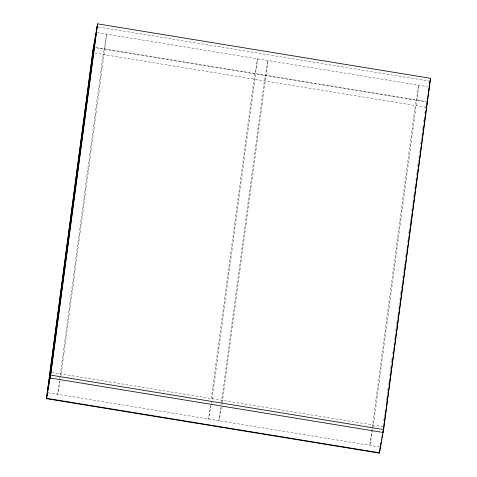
<?xml version="1.0" encoding="UTF-8"?>
<svg xmlns="http://www.w3.org/2000/svg" width="477" height="477" viewBox="0 0 477 477"><rect width="100%" height="100%" fill="white"/><g stroke="black" fill="none" stroke-linecap="round" stroke-linejoin="round"><path stroke-width="0.36" stroke-dasharray="2.38 1.79" d="M210.339 405.736L208.568 419.003L212.152 398.683L257.58 58.832L253.997 79.152L211.132 399.839M220.744 407.436L218.973 420.708L221.656 405.468M221.334 403.011L264.401 80.857L267.985 60.537L222.3 401.837M371.905 429.908L369.836 445.387L373.419 425.067L418.848 85.216L415.264 105.542L372 429.169M383.222 424.745L383.425 423.272M383.752 420.684L384.015 418.842M384.343 416.254L384.605 414.418M384.969 411.705L385.195 409.987M386.185 402.612L386.418 400.758M386.513 400.018L387.008 396.333M387.366 393.758L387.598 391.903M387.7 391.164L388.189 387.479M388.552 384.897L388.785 383.049M389.107 380.741L389.375 378.625M389.769 375.673L389.995 374.111M390.329 371.619L390.585 369.687M390.657 369.031L391.176 365.263M391.51 362.764L391.766 360.839M391.844 360.177L392.356 356.414M392.696 353.91L392.953 351.99M393.322 349.104L393.543 347.572M393.913 344.68L394.133 343.148M394.527 340.196L394.765 338.414M395.099 335.826L395.355 333.983M395.755 331.032L395.952 329.559M396.28 326.972L396.542 325.129M396.637 324.39L397.132 320.705M397.466 318.111L397.723 316.275M398.056 313.687L398.319 311.851M398.712 308.899L398.909 307.421M399.338 304.093L399.535 302.621M399.893 300.039L400.125 298.191M400.519 295.239L400.722 293.76M400.781 293.403L401.312 289.336M401.407 288.597L401.92 284.906M402.26 282.33L402.493 280.482M402.856 277.906L403.089 276.052M403.494 273.112L403.679 271.628M404.037 269.052L404.269 267.198M404.383 266.476L404.86 262.773M405.563 257.634L406.046 253.919M406.404 251.337L406.637 249.489M407.042 246.573L407.227 245.065M407.632 242.149L407.823 240.635M408.282 237.319L408.479 235.847M408.819 233.301L409.069 231.417M409.165 230.677L409.66 226.986M409.999 224.458L410.25 222.562M410.351 221.823L410.846 218.132M411.18 215.61L411.436 213.708M411.83 210.756L412.027 209.278M412.42 206.326L412.617 204.854M412.957 202.343L413.249 200.048M413.607 197.472L413.839 195.624M414.239 192.756L414.43 191.194M414.787 188.618L415.02 186.769M415.121 186.03L415.616 182.339M415.974 179.763L416.206 177.915M416.564 175.339L416.797 173.485M417.196 170.641L417.387 169.061M417.751 166.479L417.983 164.631M418.377 161.792L418.573 160.2M418.931 157.625L419.164 155.776M419.557 152.95L419.754 151.346M420.118 148.77L420.35 146.922M420.744 143.971L420.941 142.492M421.334 139.678L421.596 137.704M421.924 135.116L422.187 133.274M422.515 130.835L422.777 128.85M422.878 128.11L423.373 124.419M423.695 121.987L423.964 119.995M424.065 119.256L424.554 115.565M424.888 112.977L425.15 111.141M425.544 108.19L425.74 106.711M426.134 103.759L426.366 101.911L95.633 47.795M60.138 380.533L57.705 394.324L103.133 54.473L106.717 34.153L61.032 375.453M221.787 404.74L222.169 402.564M98.548 26.992L429.276 81.102M97.01 32.561L427.863 86.695M95.698 47.438L426.432 101.547M94.81 53.108L425.669 107.242M51.576 372.412L383.818 426.772M47.992 392.732L380.241 447.092"/><path stroke-width="0.72" d="M46.478 398.677L93.426 47.438L97.588 23.85L430.522 78.323L383.574 429.562L379.412 453.15L46.478 398.677L50.634 375.089L97.588 23.85M93.492 47.074L46.537 398.313L379.477 452.786M97.075 26.754L50.121 377.993L383.061 432.466L429.92 81.937M379.412 453.15L380.634 444.141M92.729 52.768L96.312 32.448M47.301 392.619L50.884 372.298M429.503 84.131L429.884 81.949M430.015 81.227L430.522 78.323M428.614 90.552L428.865 89.098M380.366 446.365L381.135 442.012M381.391 440.557L381.648 439.108M381.904 437.659L382.542 434.028M382.798 432.573L383.055 431.125M383.311 429.676L383.818 426.772M50.634 375.089L383.574 429.562"/></g></svg>
